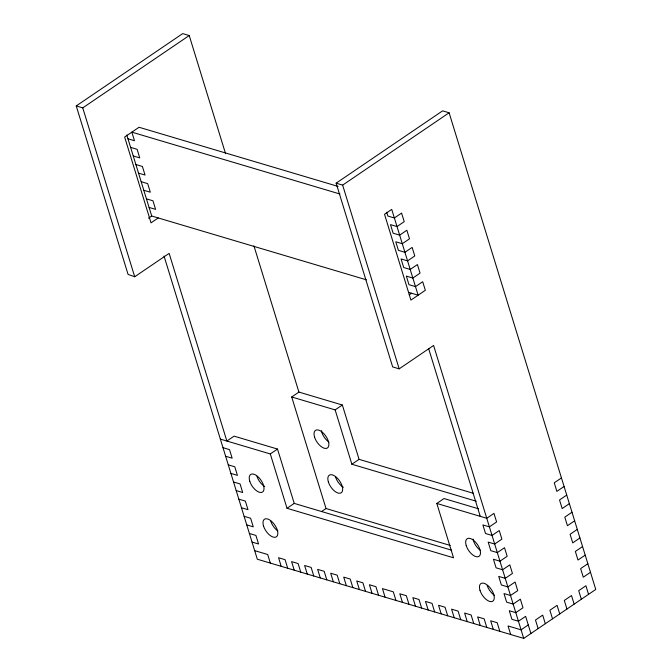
<?xml version="1.0" encoding="UTF-8"?>
<svg xmlns="http://www.w3.org/2000/svg" width="672" height="672" viewBox="0 0 672 672"><rect width="100%" height="100%" fill="white"/><g stroke="black" fill="none" stroke-linecap="round" stroke-linejoin="round"><path stroke-width="1.01" d="M451.702 550.208L294.227 503.404L277.511 449.056L234.074 436.145L226.867 441.034L169.134 253.369L134.711 276.755L128.075 274.436L76.238 105.932L182.708 33.6L189.227 35.54L225.582 153.72M76.238 105.932L82.757 107.873L189.227 35.54M148.52 218.19L151.721 216.014L366.366 279.812M158.239 217.955L151.032 222.844L124.639 137.046L139.045 127.26L338.125 186.43M523.715 638.4L433.591 345.467L399.168 368.852L392.658 366.912L336.134 183.179L442.604 110.846L449.114 112.787L595.762 589.453L523.715 638.4L257.309 559.213L164.035 256.049M336.134 183.179L342.644 185.119L449.114 112.787M409.214 294.89L411.617 293.261M450.215 545.437L326.021 508.519L291.707 396.984L298.914 392.087L342.35 404.998L359.066 459.346L473.416 493.332M220.349 439.102L270.304 453.944L277.511 449.056M291.707 396.984L335.143 409.895L342.35 404.998M270.304 453.944L287.02 508.292L294.227 503.404M335.143 409.895L351.868 464.243L359.066 459.346M321.72 511.442L326.021 508.519M287.02 508.292L453.524 557.785L436.808 503.437L444.016 498.54L478.565 508.813M561.448 477.918L554.24 482.815L556.878 491.392L564.085 486.494M566.723 495.079L559.524 499.968L562.162 508.553L569.369 503.656M572.006 512.24L564.799 517.129L567.437 525.714L574.644 520.817M577.282 529.393L570.083 534.29L572.72 542.875L579.928 537.978M582.565 546.554L575.358 551.452L577.996 560.028L585.203 555.139M587.84 563.716L580.642 568.613L583.279 577.198L590.486 572.3M528.276 624.926L521.077 629.824L508.04 625.943L510.686 634.528M339.973 194.015L131.838 132.149L134.484 140.734L127.966 138.793M130.603 147.378L137.122 149.31L139.759 157.895L133.249 155.954M135.887 164.531L142.397 166.471L145.043 175.048L138.524 173.116M141.162 181.692L147.68 183.632L150.318 192.209L143.8 190.277M146.446 198.853L152.956 200.794L155.602 209.37L149.083 207.438M408.601 292.362L418.127 295.201L391.734 209.395L384.527 214.292L410.928 300.09L425.334 290.304L422.696 281.719L415.489 286.616L408.979 284.684L406.333 276.1L412.852 278.04L420.059 273.143L417.413 264.566L410.214 269.455L403.696 267.523L401.058 258.938L407.568 260.879L414.775 255.982L412.138 247.405L404.93 252.294L398.42 250.362L395.774 241.777L402.293 243.718L409.5 238.82L406.854 230.244L399.655 235.141L393.137 233.201L390.499 224.624L397.018 226.556L404.216 221.659L401.579 213.083L394.372 217.98L387.862 216.04L386.686 212.226M351.868 464.243L476.246 501.211M436.808 503.437L486.763 518.28L493.962 513.391L496.608 521.968L489.401 526.865L482.882 524.924L485.528 533.509L492.038 535.441L499.246 530.552L501.883 539.129L494.676 544.026L488.166 542.086L490.804 550.67L497.322 552.602L504.521 547.705L507.167 556.29L499.96 561.187L493.441 559.247L496.079 567.823L502.597 569.764L509.804 564.866L512.442 573.451L505.235 578.34L498.725 576.408L501.362 584.984L507.881 586.925L515.08 582.028L517.726 590.612L510.518 595.501L504 593.569L506.638 602.146L513.156 604.086L520.363 599.189L523.001 607.765L515.794 612.662L509.284 610.73L511.921 619.307L518.431 621.239L525.638 616.35L530.922 633.503M222.995 447.678L229.505 449.618L232.151 458.195L225.632 456.263M228.27 464.839L234.788 466.78L237.426 475.356L230.908 473.424M233.554 482L240.064 483.941L242.701 492.517L236.191 490.577M238.829 499.162L245.347 501.094L247.985 509.678L241.466 507.738M244.112 516.323L250.622 518.255L253.26 526.84L246.75 524.899M249.388 533.484L255.906 535.416L258.544 543.992L252.025 542.06M254.663 550.637L267.7 554.509L270.337 563.094M588.554 594.35L585.917 585.766L578.71 590.663L581.347 599.239M574.148 604.136L571.511 595.56L564.304 600.449L566.941 609.034M559.734 613.922L557.096 605.346L549.889 610.243L552.535 618.82M545.328 623.717L542.69 615.132L535.483 620.029L538.121 628.614M428.618 348.524L480.245 516.348M499.825 631.302L497.188 622.717L490.669 620.785L493.307 629.362M486.788 627.43L484.151 618.845L477.641 616.913L480.278 625.489M342.644 185.119L399.168 368.852M473.76 623.557L471.122 614.972L464.604 613.04L467.25 621.617M460.732 619.676L458.094 611.1L451.576 609.16L454.213 617.744M447.703 615.804L445.057 607.228L438.547 605.287L441.185 613.872M434.666 611.932L432.029 603.355L425.51 601.415L428.156 610M421.638 608.059L419 599.483L412.843 597.652L415.481 606.228M408.971 604.296L406.333 595.711L399.815 593.779L402.452 602.356M395.942 600.424L393.296 591.839L382.444 588.613L385.081 597.198M378.563 595.258L375.925 586.681L369.407 584.741L372.053 593.326M365.534 591.385L362.897 582.809L356.74 580.978L359.377 589.554M253.932 245.86L298.914 392.087M352.867 587.622L350.221 579.037L343.711 577.105L346.349 585.682M339.83 583.75L337.193 575.165L330.683 573.233L333.32 581.809M326.802 579.877L324.164 571.292L317.646 569.36L320.284 577.937M313.774 575.996L311.136 567.42L304.618 565.488L307.255 574.064M300.745 572.124L298.099 563.548L291.589 561.607L294.227 570.192M287.708 568.252L285.071 559.675L278.552 557.735L281.198 566.32M126.79 134.98L151.721 216.014M82.757 107.873L134.711 276.755M328.936 442.092A10.626 5.326 55.8 0 1 321.409 430.685M264.734 486.536A10.601 5.317 55.8 0 1 256.964 476.297M494.332 595.283A10.626 5.326 55.8 0 1 487.183 585.43M480.547 550.469A10.618 5.317 55.8 0 1 473.029 539.078M277.88 530.956A10.626 5.326 55.8 0 1 270.732 521.094M343.358 487.301A10.626 5.326 55.8 0 1 335.572 477.036M263.525 525.991A10.626 5.326 55.8 0 0 276.259 536.903A10.626 5.326 55.8 0 0 271.429 521.212A10.626 5.326 55.8 0 0 263.525 525.991M249.757 481.186A10.601 5.317 55.8 0 0 262.458 492.072A10.601 5.317 55.8 0 0 257.645 476.423A10.601 5.317 55.8 0 0 249.757 481.186M479.984 590.318A10.626 5.326 55.8 0 0 492.71 601.23A10.626 5.326 55.8 0 0 487.889 585.547A10.626 5.326 55.8 0 0 479.984 590.318M466.208 545.521A10.618 5.317 55.8 0 0 478.918 556.416A10.618 5.317 55.8 0 0 474.096 540.742A10.618 5.317 55.8 0 0 466.208 545.521M314.58 437.128A10.626 5.326 55.8 0 0 327.314 448.039A10.626 5.326 55.8 0 0 322.484 432.348A10.626 5.326 55.8 0 0 314.58 437.128M328.364 481.933A10.626 5.326 55.8 0 0 341.099 492.845A10.626 5.326 55.8 0 0 336.269 477.154A10.626 5.326 55.8 0 0 328.364 481.933"/></g></svg>
